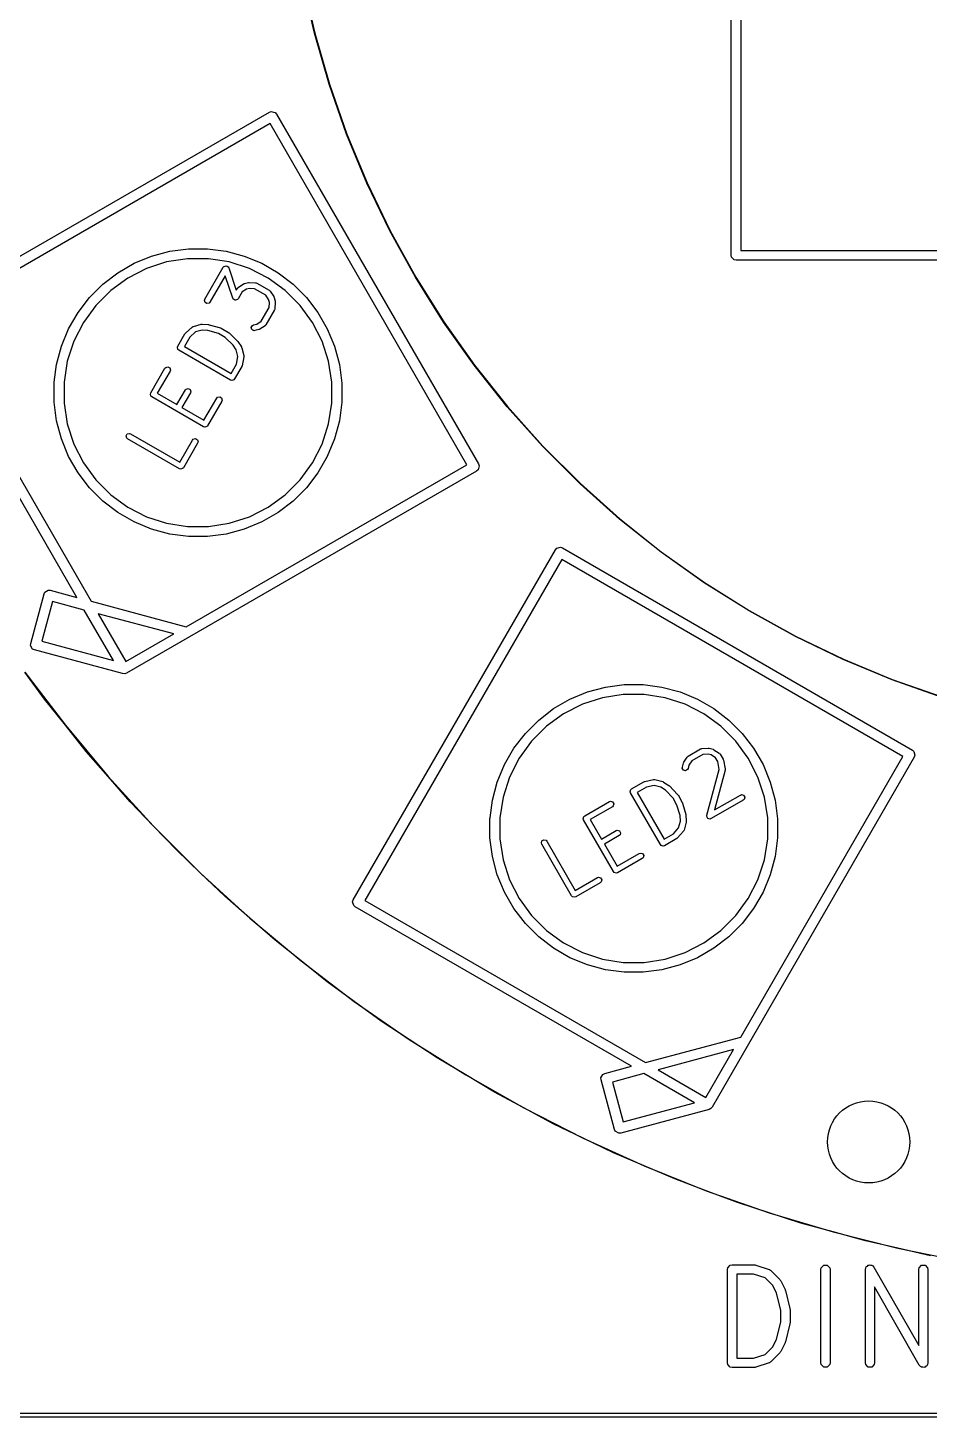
# Model space of a CAD drawing. Header units: inches. Extents: x 4.13 to 6.29, y -4.64 to -3.05.
# Drawn here: x 4.513 to 4.952, y -4.637 to -3.96 of the extents above; entities that cross this region are included whole.
import ezdxf

# ---------------------------------------------------------------- set-up
doc = ezdxf.new("R2010")
doc.units = ezdxf.units.IN
doc.header["$MEASUREMENT"] = 0
doc.layers.add('F.Silkscreen', color=41, linetype='CONTINUOUS', true_color=0xf2eda1)

msp = doc.modelspace()

# ---------------------------------------------------------------- linework, layer by layer
at = {"layer": 'F.Silkscreen', "linetype": 'CONTINUOUS'}
for p, q in [((4.85591, -4.07087), (4.85591, -3.6063)), ((4.86063, -3.60866), (4.86063, -4.0685)), ((4.65283, -3.96266), (4.64709, -3.93749)), ((4.64726, -3.93746), (4.65301, -3.96261)), ((4.65998, -3.98746), (4.65283, -3.96266)), ((4.65301, -3.96261), (4.66015, -3.98741)), ((4.6685, -4.01183), (4.65998, -3.98746)), ((4.66015, -3.98741), (4.66867, -4.01176)), ((4.46043, -4.09953), (4.63091, -4.0011)), ((4.63091, -4.0011), (4.63183, -4.00079)), ((4.63183, -4.00079), (4.63183, -4.00079)), ((4.63183, -4.00079), (4.63183, -4.00079)), ((4.63183, -4.00079), (4.63301, -4.0011)), ((4.63301, -4.0011), (4.63368, -4.00128)), ((4.63368, -4.00128), (4.63433, -4.00202)), ((4.63433, -4.00202), (4.73275, -4.17249)), ((4.63125, -4.00668), (4.4651, -4.10261)), ((4.72717, -4.17283), (4.63125, -4.00668)), ((4.67838, -4.03567), (4.6685, -4.01183)), ((4.66867, -4.01176), (4.67854, -4.0356)), ((4.68958, -4.05893), (4.67838, -4.03567)), ((4.67854, -4.0356), (4.68974, -4.05885)), ((4.70207, -4.08152), (4.68958, -4.05893)), ((4.68974, -4.05885), (4.70222, -4.08143)), ((4.56507, -4.07472), (4.57356, -4.07121)), ((4.58086, -4.07409), (4.57109, -4.07726)), ((4.57356, -4.07121), (4.58243, -4.06883)), ((4.591, -4.07248), (4.58086, -4.07409)), ((4.58243, -4.06883), (4.59154, -4.06763)), ((4.60127, -4.07248), (4.591, -4.07248)), ((4.59154, -4.06763), (4.60073, -4.06763)), ((4.60073, -4.06763), (4.60984, -4.06883)), ((4.61141, -4.07409), (4.60127, -4.07248)), ((4.60984, -4.06883), (4.61871, -4.07121)), ((4.62118, -4.07726), (4.61141, -4.07409)), ((4.61871, -4.07121), (4.6272, -4.07472)), ((4.85609, -4.07177), (4.85591, -4.07087)), ((4.85736, -4.07305), (4.85609, -4.07177)), ((4.85827, -4.07323), (4.85736, -4.07305)), ((5.01969, -4.07323), (4.85827, -4.07323)), ((4.86063, -4.0685), (5.01969, -4.0685)), ((4.54983, -4.08491), (4.55711, -4.07932)), ((4.55711, -4.07932), (4.56507, -4.07472)), ((4.57109, -4.07726), (4.56194, -4.08192)), ((4.59948, -4.09224), (4.60849, -4.07663)), ((4.6094, -4.08082), (4.60197, -4.09368)), ((4.60849, -4.07663), (4.60876, -4.07632)), ((4.60876, -4.07632), (4.60879, -4.07627)), ((4.60879, -4.07627), (4.60882, -4.07626)), ((4.60882, -4.07626), (4.60886, -4.07621)), ((4.60886, -4.07621), (4.60935, -4.07607)), ((4.60935, -4.07607), (4.60983, -4.07591)), ((4.61313, -4.09177), (4.6094, -4.08082)), ((4.60983, -4.07591), (4.60988, -4.07593)), ((4.60988, -4.07593), (4.60993, -4.07592)), ((4.60993, -4.07592), (4.61037, -4.07617)), ((4.61037, -4.07617), (4.61082, -4.0764)), ((4.61082, -4.0764), (4.61086, -4.07646)), ((4.61086, -4.07646), (4.61088, -4.07647)), ((4.61088, -4.07647), (4.6109, -4.07653)), ((4.6109, -4.07653), (4.6111, -4.07688)), ((4.6111, -4.07688), (4.61483, -4.08783)), ((4.63033, -4.08192), (4.62118, -4.07726)), ((4.6272, -4.07472), (4.63516, -4.07932)), ((4.63516, -4.07932), (4.64244, -4.08491)), ((4.54333, -4.09141), (4.54983, -4.08491)), ((4.56194, -4.08192), (4.55364, -4.08796)), ((4.61483, -4.08783), (4.61533, -4.08698)), ((4.61533, -4.08698), (4.61537, -4.08692)), ((4.61537, -4.08692), (4.61538, -4.08689)), ((4.61538, -4.08689), (4.61555, -4.08673)), ((4.61555, -4.08673), (4.6157, -4.08656)), ((4.6157, -4.08656), (4.61573, -4.08655)), ((4.61573, -4.08655), (4.61578, -4.0865)), ((4.61578, -4.0865), (4.61837, -4.08479)), ((4.61976, -4.08732), (4.61765, -4.08871)), ((4.61837, -4.08479), (4.61858, -4.0847)), ((4.61858, -4.0847), (4.61879, -4.0846)), ((4.61879, -4.0846), (4.62068, -4.08409)), ((4.6212, -4.08693), (4.61976, -4.08732)), ((4.62068, -4.08409), (4.62091, -4.08408)), ((4.62091, -4.08408), (4.62114, -4.08405)), ((4.62114, -4.08405), (4.62424, -4.08423)), ((4.62373, -4.08709), (4.6212, -4.08693)), ((4.62914, -4.09021), (4.62373, -4.08709)), ((4.62424, -4.08423), (4.62431, -4.08425)), ((4.62431, -4.08425), (4.62434, -4.08424)), ((4.62434, -4.08424), (4.62456, -4.08431)), ((4.62456, -4.08431), (4.62478, -4.08437)), ((4.62478, -4.08437), (4.6248, -4.0844)), ((4.6248, -4.0844), (4.62487, -4.08442)), ((4.62487, -4.08442), (4.63088, -4.08789)), ((4.63863, -4.08796), (4.63033, -4.08192)), ((4.64244, -4.08491), (4.64894, -4.09141)), ((4.7158, -4.10338), (4.70207, -4.08152)), ((4.70222, -4.08143), (4.71595, -4.10328)), ((4.53774, -4.0987), (4.54333, -4.09141)), ((4.55364, -4.08796), (4.54638, -4.09522)), ((4.5993, -4.09277), (4.59948, -4.09224)), ((4.59958, -4.09384), (4.5993, -4.09277)), ((4.60054, -4.09439), (4.59958, -4.09384)), ((4.6016, -4.0941), (4.60054, -4.09439)), ((4.60197, -4.09368), (4.6016, -4.0941)), ((4.61334, -4.09212), (4.61313, -4.09177)), ((4.61335, -4.09218), (4.61334, -4.09212)), ((4.61338, -4.09219), (4.61335, -4.09218)), ((4.61341, -4.09225), (4.61338, -4.09219)), ((4.61387, -4.09248), (4.61341, -4.09225)), ((4.61431, -4.09273), (4.61387, -4.09248)), ((4.61436, -4.09272), (4.61431, -4.09273)), ((4.6144, -4.09274), (4.61436, -4.09272)), ((4.61488, -4.09257), (4.6144, -4.09274)), ((4.61537, -4.09244), (4.61488, -4.09257)), ((4.61542, -4.09239), (4.61537, -4.09244)), ((4.61544, -4.09238), (4.61542, -4.09239)), ((4.61547, -4.09233), (4.61544, -4.09238)), ((4.61574, -4.09202), (4.61547, -4.09233)), ((4.61765, -4.08871), (4.61574, -4.09202)), ((4.63053, -4.09232), (4.62914, -4.09021)), ((4.63092, -4.09376), (4.63053, -4.09232)), ((4.63077, -4.09629), (4.63092, -4.09376)), ((4.63088, -4.08789), (4.63093, -4.08794)), ((4.63093, -4.08794), (4.63096, -4.08794)), ((4.63096, -4.08794), (4.63112, -4.08811)), ((4.63112, -4.08811), (4.6313, -4.08826)), ((4.6313, -4.08826), (4.63131, -4.08829)), ((4.63131, -4.08829), (4.63136, -4.08834)), ((4.63136, -4.08834), (4.63307, -4.09093)), ((4.63307, -4.09093), (4.63315, -4.09114)), ((4.63315, -4.09114), (4.63325, -4.09135)), ((4.63325, -4.09135), (4.63376, -4.09324)), ((4.63381, -4.0937), (4.63362, -4.0968)), ((4.63376, -4.09324), (4.63378, -4.09347)), ((4.63378, -4.09347), (4.63381, -4.0937)), ((4.64589, -4.09522), (4.63863, -4.08796)), ((4.64894, -4.09141), (4.65453, -4.0987)), ((4.53314, -4.10665), (4.53774, -4.0987)), ((4.54638, -4.09522), (4.54034, -4.10353)), ((4.62695, -4.1029), (4.63077, -4.09629)), ((4.63343, -4.09743), (4.62927, -4.10464)), ((4.63346, -4.09736), (4.63343, -4.09743)), ((4.63348, -4.09734), (4.63346, -4.09736)), ((4.63354, -4.09712), (4.63348, -4.09734)), ((4.63361, -4.0969), (4.63354, -4.09712)), ((4.63362, -4.0968), (4.6336, -4.09687)), ((4.6336, -4.09687), (4.63361, -4.0969)), ((4.65193, -4.10353), (4.64589, -4.09522)), ((4.65453, -4.0987), (4.65913, -4.10665)), ((4.53721, -4.2375), (4.45952, -4.10294)), ((4.4651, -4.10261), (4.54404, -4.23934)), ((4.52963, -4.11514), (4.53314, -4.10665)), ((4.54034, -4.10353), (4.53568, -4.11268)), ((4.59006, -4.10869), (4.59335, -4.10579)), ((4.59335, -4.10579), (4.59341, -4.10575)), ((4.59341, -4.10575), (4.59342, -4.10572)), ((4.59342, -4.10572), (4.59363, -4.10562)), ((4.59363, -4.10562), (4.59383, -4.1055)), ((4.59383, -4.1055), (4.59386, -4.1055)), ((4.59386, -4.1055), (4.59393, -4.10547)), ((4.59393, -4.10547), (4.59772, -4.10446)), ((4.59824, -4.1073), (4.595, -4.10817)), ((4.59772, -4.10446), (4.59795, -4.10444)), ((4.59795, -4.10444), (4.59818, -4.10441)), ((4.59818, -4.10441), (4.60127, -4.1046)), ((4.60094, -4.10746), (4.59824, -4.1073)), ((4.60611, -4.10894), (4.60094, -4.10746)), ((4.60127, -4.1046), (4.60142, -4.10464)), ((4.60142, -4.10464), (4.60158, -4.10465)), ((4.60158, -4.10465), (4.60708, -4.10622)), ((4.60708, -4.10622), (4.60723, -4.1063)), ((4.60723, -4.1063), (4.6074, -4.10636)), ((4.6074, -4.10636), (4.611, -4.10844)), ((4.62212, -4.10595), (4.62267, -4.10499)), ((4.6224, -4.10701), (4.62212, -4.10595)), ((4.62336, -4.10756), (4.6224, -4.10701)), ((4.62267, -4.10499), (4.62317, -4.10474)), ((4.62317, -4.10474), (4.62484, -4.1043)), ((4.62392, -4.10752), (4.62336, -4.10756)), ((4.62581, -4.10702), (4.62392, -4.10752)), ((4.62484, -4.1043), (4.62695, -4.1029)), ((4.62602, -4.10691), (4.62581, -4.10702)), ((4.62623, -4.10683), (4.62602, -4.10691)), ((4.62882, -4.10512), (4.62623, -4.10683)), ((4.62887, -4.10507), (4.62882, -4.10512)), ((4.6289, -4.10506), (4.62887, -4.10507)), ((4.62905, -4.10489), (4.6289, -4.10506)), ((4.62922, -4.10472), (4.62905, -4.10489)), ((4.62923, -4.10469), (4.62922, -4.10472)), ((4.62927, -4.10464), (4.62923, -4.10469)), ((4.65659, -4.11268), (4.65193, -4.10353)), ((4.65913, -4.10665), (4.66264, -4.11514)), ((4.73074, -4.12443), (4.7158, -4.10338)), ((4.71595, -4.10328), (4.73088, -4.12432)), ((4.53568, -4.11268), (4.53251, -4.12244)), ((4.58631, -4.11506), (4.58977, -4.10905)), ((4.59215, -4.11069), (4.58952, -4.11525)), ((4.58977, -4.10905), (4.58993, -4.10888)), ((4.58993, -4.10888), (4.59006, -4.10869)), ((4.595, -4.10817), (4.59215, -4.11069)), ((4.60941, -4.11084), (4.60611, -4.10894)), ((4.61328, -4.11459), (4.60941, -4.11084)), ((4.611, -4.10844), (4.61114, -4.10856)), ((4.61114, -4.10856), (4.61129, -4.10865)), ((4.61129, -4.10865), (4.6154, -4.11263)), ((4.61477, -4.11685), (4.61328, -4.11459)), ((4.6154, -4.11263), (4.61549, -4.11275)), ((4.61549, -4.11275), (4.6156, -4.11287)), ((4.6156, -4.11287), (4.6173, -4.11545)), ((4.65976, -4.12244), (4.65659, -4.11268)), ((4.52725, -4.12401), (4.52963, -4.11514)), ((4.58613, -4.11559), (4.58631, -4.11506)), ((4.58641, -4.11665), (4.58613, -4.11559)), ((4.58683, -4.11702), (4.58641, -4.11665)), ((4.61205, -4.13158), (4.58683, -4.11702)), ((4.58952, -4.11525), (4.61225, -4.12837)), ((4.61564, -4.12008), (4.61477, -4.11685)), ((4.61487, -4.12381), (4.61564, -4.12008)), ((4.6173, -4.11545), (4.61739, -4.11567)), ((4.61739, -4.11567), (4.61749, -4.11588)), ((4.61749, -4.11588), (4.61851, -4.11966)), ((4.61853, -4.12033), (4.61765, -4.12462)), ((4.61851, -4.11966), (4.61851, -4.11974)), ((4.61851, -4.11974), (4.61853, -4.11976)), ((4.61853, -4.11976), (4.61853, -4.11999)), ((4.61853, -4.11999), (4.61855, -4.12022)), ((4.61855, -4.12022), (4.61853, -4.12025)), ((4.61853, -4.12025), (4.61853, -4.12033)), ((4.66264, -4.11514), (4.66502, -4.12401)), ((4.52612, -4.13258), (4.52725, -4.12401)), ((4.53251, -4.12244), (4.5309, -4.13258)), ((4.57313, -4.13787), (4.58007, -4.12586)), ((4.58256, -4.1273), (4.57635, -4.13807)), ((4.58007, -4.12586), (4.58044, -4.12544)), ((4.58044, -4.12544), (4.5815, -4.12516)), ((4.5815, -4.12516), (4.58246, -4.12571)), ((4.58246, -4.12571), (4.58274, -4.12677)), ((4.58274, -4.12677), (4.58256, -4.1273)), ((4.61225, -4.12837), (4.61487, -4.12381)), ((4.61749, -4.12505), (4.61402, -4.13106)), ((4.61756, -4.12483), (4.61749, -4.12505)), ((4.61765, -4.12462), (4.61756, -4.12483)), ((4.66137, -4.13258), (4.65976, -4.12244)), ((4.66502, -4.12401), (4.66622, -4.13312)), ((4.74683, -4.14461), (4.73074, -4.12443)), ((4.73088, -4.12432), (4.74697, -4.1445)), ((4.52605, -4.13312), (4.52612, -4.13258)), ((4.52605, -4.14231), (4.52605, -4.13312)), ((4.5309, -4.13258), (4.5309, -4.14285)), ((4.61258, -4.13176), (4.61205, -4.13158)), ((4.61365, -4.13148), (4.61258, -4.13176)), ((4.61402, -4.13106), (4.61365, -4.13148)), ((4.66137, -4.14285), (4.66137, -4.13258)), ((4.66622, -4.13312), (4.66622, -4.14231)), ((4.57295, -4.13841), (4.57313, -4.13787)), ((4.57324, -4.13947), (4.57295, -4.13841)), ((4.57366, -4.13984), (4.57324, -4.13947)), ((4.59888, -4.1544), (4.57366, -4.13984)), ((4.57635, -4.13807), (4.58586, -4.14356)), ((4.58586, -4.14356), (4.59, -4.1364)), ((4.59249, -4.13784), (4.58836, -4.145)), ((4.59, -4.1364), (4.59037, -4.13598)), ((4.59037, -4.13598), (4.59143, -4.13569)), ((4.59143, -4.13569), (4.59238, -4.13624)), ((4.59238, -4.13624), (4.59267, -4.13731)), ((4.59267, -4.13731), (4.59249, -4.13784)), ((4.59907, -4.15119), (4.60529, -4.14042)), ((4.60778, -4.14186), (4.60085, -4.15387)), ((4.60529, -4.14042), (4.60566, -4.14)), ((4.60566, -4.14), (4.60672, -4.13972)), ((4.60672, -4.13972), (4.60767, -4.14027)), ((4.60767, -4.14027), (4.60796, -4.14133)), ((4.60796, -4.14133), (4.60778, -4.14186)), ((4.52725, -4.15142), (4.52605, -4.14231)), ((4.5309, -4.14285), (4.53251, -4.15299)), ((4.58836, -4.145), (4.59907, -4.15119)), ((4.65976, -4.15299), (4.66137, -4.14285)), ((4.66622, -4.14231), (4.66502, -4.15142)), ((4.76403, -4.16386), (4.74683, -4.14461)), ((4.74697, -4.1445), (4.76416, -4.16374)), ((4.52963, -4.16029), (4.52725, -4.15142)), ((4.53251, -4.15299), (4.53568, -4.16276)), ((4.59941, -4.15458), (4.59888, -4.1544)), ((4.60048, -4.1543), (4.59941, -4.15458)), ((4.60085, -4.15387), (4.60048, -4.1543)), ((4.65659, -4.16276), (4.65976, -4.15299)), ((4.66502, -4.15142), (4.66264, -4.16029)), ((4.53314, -4.16878), (4.52963, -4.16029)), ((4.56117, -4.15882), (4.56172, -4.15787)), ((4.56145, -4.15989), (4.56117, -4.15882)), ((4.56187, -4.16026), (4.56145, -4.15989)), ((4.56172, -4.15787), (4.56278, -4.15758)), ((4.58709, -4.17482), (4.56187, -4.16026)), ((4.56278, -4.15758), (4.56331, -4.15776)), ((4.56331, -4.15776), (4.58729, -4.1716)), ((4.58729, -4.1716), (4.5935, -4.16084)), ((4.59599, -4.16228), (4.58906, -4.17429)), ((4.5935, -4.16084), (4.59387, -4.16042)), ((4.59387, -4.16042), (4.59493, -4.16013)), ((4.59493, -4.16013), (4.59589, -4.16068)), ((4.59589, -4.16068), (4.59617, -4.16175)), ((4.59617, -4.16175), (4.59599, -4.16228)), ((4.66264, -4.16029), (4.65913, -4.16878)), ((4.53774, -4.17674), (4.53314, -4.16878)), ((4.53568, -4.16276), (4.54034, -4.17191)), ((4.65193, -4.17191), (4.65659, -4.16276)), ((4.65913, -4.16878), (4.65453, -4.17674)), ((4.78228, -4.18211), (4.76403, -4.16386)), ((4.76416, -4.16374), (4.78241, -4.18198)), ((4.54034, -4.17191), (4.54638, -4.18021)), ((4.58762, -4.175), (4.58709, -4.17482)), ((4.58869, -4.17471), (4.58762, -4.175)), ((4.58906, -4.17429), (4.58869, -4.17471)), ((4.59044, -4.25177), (4.72717, -4.17283)), ((4.64589, -4.18021), (4.65193, -4.17191)), ((4.73257, -4.17526), (4.73184, -4.17591)), ((4.73307, -4.17342), (4.73257, -4.17526)), ((4.73275, -4.17249), (4.73307, -4.17342)), ((4.73307, -4.17342), (4.73307, -4.17342)), ((4.54333, -4.18403), (4.53774, -4.17674)), ((4.54638, -4.18021), (4.55364, -4.18747)), ((4.73184, -4.17591), (4.59204, -4.25662)), ((4.63863, -4.18747), (4.64589, -4.18021)), ((4.65453, -4.17674), (4.64894, -4.18403)), ((4.80153, -4.19931), (4.78228, -4.18211)), ((4.78241, -4.18198), (4.80165, -4.19917)), ((4.54983, -4.19052), (4.54333, -4.18403)), ((4.55364, -4.18747), (4.56194, -4.19351)), ((4.63033, -4.19351), (4.63863, -4.18747)), ((4.64894, -4.18403), (4.64244, -4.19052)), ((4.55711, -4.19611), (4.54983, -4.19052)), ((4.56507, -4.20071), (4.55711, -4.19611)), ((4.56194, -4.19351), (4.57109, -4.19817)), ((4.62118, -4.19817), (4.63033, -4.19351)), ((4.63516, -4.19611), (4.6272, -4.20071)), ((4.64244, -4.19052), (4.63516, -4.19611)), ((4.57356, -4.20422), (4.56507, -4.20071)), ((4.57109, -4.19817), (4.58086, -4.20134)), ((4.58086, -4.20134), (4.591, -4.20295)), ((4.60127, -4.20295), (4.61141, -4.20134)), ((4.61141, -4.20134), (4.62118, -4.19817)), ((4.6272, -4.20071), (4.61871, -4.20422)), ((4.82171, -4.21541), (4.80153, -4.19931)), ((4.80165, -4.19917), (4.82182, -4.21526)), ((4.58243, -4.2066), (4.57356, -4.20422)), ((4.59154, -4.2078), (4.58243, -4.2066)), ((4.591, -4.20295), (4.60127, -4.20295)), ((4.60073, -4.2078), (4.59154, -4.2078)), ((4.60984, -4.2066), (4.60073, -4.2078)), ((4.61871, -4.20422), (4.60984, -4.2066)), ((4.67181, -4.38478), (4.77023, -4.21431)), ((4.77023, -4.21431), (4.77088, -4.21357)), ((4.77088, -4.21357), (4.77273, -4.21308)), ((4.77273, -4.21308), (4.77365, -4.21339)), ((4.77365, -4.21339), (4.94413, -4.31182)), ((4.84276, -4.23034), (4.82171, -4.21541)), ((4.82182, -4.21526), (4.84286, -4.23019)), ((4.77331, -4.21897), (4.67739, -4.38512)), ((4.93946, -4.3149), (4.77331, -4.21897)), ((4.51467, -4.25999), (4.52115, -4.23579)), ((4.52115, -4.23579), (4.52159, -4.23492)), ((4.52159, -4.23492), (4.52324, -4.23396)), ((4.52324, -4.23396), (4.52422, -4.23402)), ((4.52422, -4.23402), (4.53721, -4.2375)), ((4.86462, -4.24408), (4.84276, -4.23034)), ((4.84286, -4.23019), (4.86471, -4.24392)), ((4.52534, -4.2395), (4.52015, -4.25887)), ((4.54075, -4.24363), (4.52534, -4.2395)), ((4.54404, -4.23934), (4.59044, -4.25177)), ((4.55493, -4.26819), (4.54075, -4.24363)), ((4.58432, -4.2553), (4.54758, -4.24546)), ((4.54758, -4.24546), (4.56102, -4.26875)), ((4.88721, -4.25656), (4.86462, -4.24408)), ((4.86471, -4.24392), (4.88729, -4.2564)), ((4.56102, -4.26875), (4.58432, -4.2553)), ((4.59204, -4.25662), (4.56136, -4.27433)), ((4.91047, -4.26776), (4.88721, -4.25656)), ((4.88729, -4.2564), (4.91054, -4.2676)), ((4.51461, -4.26097), (4.51467, -4.25999)), ((4.51556, -4.26262), (4.51461, -4.26097)), ((4.51644, -4.26305), (4.51556, -4.26262)), ((4.55946, -4.27458), (4.51644, -4.26305)), ((4.52015, -4.25887), (4.55493, -4.26819)), ((4.93431, -4.27764), (4.91047, -4.26776)), ((4.91054, -4.2676), (4.93438, -4.27747)), ((4.52145, -4.28702), (4.51189, -4.27386)), ((4.51189, -4.27386), (4.53159, -4.29974)), ((4.56044, -4.27465), (4.55946, -4.27458)), ((4.56136, -4.27433), (4.56044, -4.27465)), ((4.56044, -4.27465), (4.56044, -4.27465)), ((4.56044, -4.27465), (4.56044, -4.27465)), ((4.77736, -4.28701), (4.78585, -4.2835)), ((4.78585, -4.2835), (4.79472, -4.28112)), ((4.79472, -4.28112), (4.80383, -4.27992)), ((4.80383, -4.27992), (4.81302, -4.27992)), ((4.81302, -4.27992), (4.82213, -4.28112)), ((4.82213, -4.28112), (4.831, -4.2835)), ((4.831, -4.2835), (4.83949, -4.28701)), ((4.95868, -4.28617), (4.93431, -4.27764)), ((4.93438, -4.27747), (4.95873, -4.28599)), ((4.53159, -4.29974), (4.52145, -4.28702)), ((4.7694, -4.29161), (4.77736, -4.28701)), ((4.78338, -4.28955), (4.77423, -4.29421)), ((4.79315, -4.28638), (4.78338, -4.28955)), ((4.80329, -4.28477), (4.79315, -4.28638)), ((4.81356, -4.28477), (4.80329, -4.28477)), ((4.8237, -4.28638), (4.81356, -4.28477)), ((4.83347, -4.28955), (4.8237, -4.28638)), ((4.84262, -4.29421), (4.83347, -4.28955)), ((4.83949, -4.28701), (4.84745, -4.29161)), ((4.75562, -4.3037), (4.76212, -4.2972)), ((4.76212, -4.2972), (4.7694, -4.29161)), ((4.77423, -4.29421), (4.76593, -4.30025)), ((4.85092, -4.30025), (4.84262, -4.29421)), ((4.84745, -4.29161), (4.85473, -4.2972)), ((4.85473, -4.2972), (4.86123, -4.3037)), ((4.5316, -4.29975), (4.53159, -4.29974)), ((4.53159, -4.29974), (4.5316, -4.29975)), ((4.54174, -4.31247), (4.5316, -4.29975)), ((4.5316, -4.29975), (4.55245, -4.32472)), ((4.5316, -4.29975), (4.5316, -4.29975)), ((4.75003, -4.31099), (4.75562, -4.3037)), ((4.76593, -4.30025), (4.75867, -4.30751)), ((4.85818, -4.30751), (4.85092, -4.30025)), ((4.86123, -4.3037), (4.86682, -4.31099)), ((4.74543, -4.31894), (4.75003, -4.31099)), ((4.75867, -4.30751), (4.75263, -4.31582)), ((4.84108, -4.31125), (4.8413, -4.31119)), ((4.8413, -4.31119), (4.84152, -4.31111)), ((4.84152, -4.31111), (4.84155, -4.31112)), ((4.84155, -4.31112), (4.84162, -4.3111)), ((4.84162, -4.3111), (4.84472, -4.31092)), ((4.84472, -4.31092), (4.84494, -4.31095)), ((4.84494, -4.31095), (4.84518, -4.31097)), ((4.84518, -4.31097), (4.84707, -4.31147)), ((4.86422, -4.31582), (4.85818, -4.30751)), ((4.86682, -4.31099), (4.87142, -4.31894)), ((4.55245, -4.32472), (4.54174, -4.31247)), ((4.75263, -4.31582), (4.74797, -4.32497)), ((4.83271, -4.31802), (4.83279, -4.3178)), ((4.83279, -4.3178), (4.8345, -4.31522)), ((4.8345, -4.31522), (4.83455, -4.31516)), ((4.83455, -4.31516), (4.83456, -4.31513)), ((4.83456, -4.31513), (4.83473, -4.31498)), ((4.83473, -4.31498), (4.8349, -4.31482)), ((4.8349, -4.31482), (4.83493, -4.31481)), ((4.83493, -4.31481), (4.83498, -4.31476)), ((4.83498, -4.31476), (4.84099, -4.31129)), ((4.83672, -4.31709), (4.83533, -4.31919)), ((4.84213, -4.31396), (4.83672, -4.31709)), ((4.84099, -4.31129), (4.84106, -4.31127)), ((4.84106, -4.31127), (4.84108, -4.31125)), ((4.84466, -4.31381), (4.84213, -4.31396)), ((4.8461, -4.31419), (4.84466, -4.31381)), ((4.84821, -4.31559), (4.8461, -4.31419)), ((4.84707, -4.31147), (4.84728, -4.31157)), ((4.84728, -4.31157), (4.84749, -4.31166)), ((4.84749, -4.31166), (4.85008, -4.31337)), ((4.84931, -4.31749), (4.84821, -4.31559)), ((4.85007, -4.32123), (4.84931, -4.31749)), ((4.85008, -4.31337), (4.85013, -4.31342)), ((4.85013, -4.31342), (4.85016, -4.31343)), ((4.85016, -4.31343), (4.85031, -4.3136)), ((4.85031, -4.3136), (4.85048, -4.31377)), ((4.85048, -4.31377), (4.85048, -4.3138)), ((4.85048, -4.3138), (4.85053, -4.31385)), ((4.85053, -4.31385), (4.85192, -4.31625)), ((4.85192, -4.31625), (4.85199, -4.31647)), ((4.85199, -4.31647), (4.85208, -4.31669)), ((4.85208, -4.31669), (4.85296, -4.32098)), ((4.86052, -4.45163), (4.93946, -4.3149)), ((4.86888, -4.32497), (4.86422, -4.31582)), ((4.94504, -4.31523), (4.86433, -4.45502)), ((4.94413, -4.31182), (4.94486, -4.31246)), ((4.94486, -4.31246), (4.94536, -4.31431)), ((4.94536, -4.31431), (4.94504, -4.31523)), ((4.56315, -4.33698), (4.55245, -4.32472)), ((4.55245, -4.32472), (4.5744, -4.34873)), ((4.55245, -4.32472), (4.55245, -4.32472)), ((4.55245, -4.32472), (4.55245, -4.32472)), ((4.55245, -4.32472), (4.55245, -4.32472)), ((4.74192, -4.32743), (4.74543, -4.31894)), ((4.83206, -4.32068), (4.8321, -4.32012)), ((4.83261, -4.32163), (4.83206, -4.32068)), ((4.8321, -4.32012), (4.8326, -4.31822)), ((4.8326, -4.31822), (4.83271, -4.31802)), ((4.83368, -4.32192), (4.83261, -4.32163)), ((4.83463, -4.32137), (4.83368, -4.32192)), ((4.83488, -4.32086), (4.83463, -4.32137)), ((4.83533, -4.31919), (4.83488, -4.32086)), ((4.84407, -4.34363), (4.85007, -4.32123)), ((4.85294, -4.32164), (4.84775, -4.34102)), ((4.85295, -4.32157), (4.85294, -4.32164)), ((4.85296, -4.32154), (4.85295, -4.32157)), ((4.85296, -4.32098), (4.85296, -4.32105)), ((4.85296, -4.32105), (4.85298, -4.32108)), ((4.85298, -4.32108), (4.85296, -4.32131)), ((4.85296, -4.32131), (4.85296, -4.32154)), ((4.87142, -4.31894), (4.87493, -4.32743)), ((4.73954, -4.3363), (4.74192, -4.32743)), ((4.74797, -4.32497), (4.7448, -4.33473)), ((4.80665, -4.33214), (4.80694, -4.33108)), ((4.80694, -4.33108), (4.80736, -4.33071)), ((4.80736, -4.33071), (4.81337, -4.32724)), ((4.8146, -4.32985), (4.81005, -4.33248)), ((4.81337, -4.32724), (4.81359, -4.32717)), ((4.81359, -4.32717), (4.8138, -4.32708)), ((4.8138, -4.32708), (4.81809, -4.3262)), ((4.81834, -4.32909), (4.8146, -4.32985)), ((4.81809, -4.3262), (4.81817, -4.3262)), ((4.81817, -4.3262), (4.8182, -4.32618)), ((4.8182, -4.32618), (4.81843, -4.3262)), ((4.82157, -4.32995), (4.81834, -4.32909)), ((4.81843, -4.3262), (4.81866, -4.3262)), ((4.81866, -4.3262), (4.81868, -4.32621)), ((4.81868, -4.32621), (4.81876, -4.32622)), ((4.81876, -4.32622), (4.82254, -4.32723)), ((4.82383, -4.33145), (4.82157, -4.32995)), ((4.82254, -4.32723), (4.82275, -4.32734)), ((4.82275, -4.32734), (4.82296, -4.32742)), ((4.82296, -4.32742), (4.82555, -4.32913)), ((4.82757, -4.33532), (4.82383, -4.33145)), ((4.82555, -4.32913), (4.82566, -4.32924)), ((4.82566, -4.32924), (4.82579, -4.32933)), ((4.82579, -4.32933), (4.82977, -4.33344)), ((4.87205, -4.33473), (4.86888, -4.32497)), ((4.87493, -4.32743), (4.87731, -4.3363)), ((4.5744, -4.34873), (4.56315, -4.33698)), ((4.73841, -4.34487), (4.73954, -4.3363)), ((4.7448, -4.33473), (4.74319, -4.34487)), ((4.78455, -4.34388), (4.79655, -4.33695)), ((4.79655, -4.33695), (4.79709, -4.33677)), ((4.79709, -4.33677), (4.79815, -4.33705)), ((4.79815, -4.33705), (4.7987, -4.33801)), ((4.7987, -4.33801), (4.79842, -4.33907)), ((4.80684, -4.33268), (4.80665, -4.33214)), ((4.8214, -4.35789), (4.80684, -4.33268)), ((4.81005, -4.33248), (4.82317, -4.35521)), ((4.82948, -4.33861), (4.82757, -4.33532)), ((4.82977, -4.33344), (4.82986, -4.33359)), ((4.82986, -4.33359), (4.82998, -4.33372)), ((4.82998, -4.33372), (4.83206, -4.33733)), ((4.83206, -4.33733), (4.83212, -4.33749)), ((4.83212, -4.33749), (4.8322, -4.33765)), ((4.8322, -4.33765), (4.83377, -4.34315)), ((4.86179, -4.33623), (4.84618, -4.34525)), ((4.84775, -4.34102), (4.86035, -4.33374)), ((4.86035, -4.33374), (4.86088, -4.33356)), ((4.86088, -4.33356), (4.86195, -4.33384)), ((4.86221, -4.33586), (4.86179, -4.33623)), ((4.86195, -4.33384), (4.8625, -4.3348)), ((4.8625, -4.3348), (4.86221, -4.33586)), ((4.87366, -4.34487), (4.87205, -4.33473)), ((4.87731, -4.3363), (4.87851, -4.34541)), ((4.73834, -4.34541), (4.73841, -4.34487)), ((4.74319, -4.34487), (4.74319, -4.35514)), ((4.78384, -4.34532), (4.78412, -4.34425)), ((4.78412, -4.34425), (4.78455, -4.34388)), ((4.79799, -4.33944), (4.78723, -4.34566)), ((4.79842, -4.33907), (4.79799, -4.33944)), ((4.83096, -4.34379), (4.82948, -4.33861)), ((4.83112, -4.34649), (4.83096, -4.34379)), ((4.83377, -4.34315), (4.83378, -4.3433)), ((4.83378, -4.3433), (4.83382, -4.34346)), ((4.83382, -4.34346), (4.83401, -4.34655)), ((4.84403, -4.34419), (4.84407, -4.34363)), ((4.84458, -4.34514), (4.84403, -4.34419)), ((4.87366, -4.35514), (4.87366, -4.34487)), ((4.5744, -4.34874), (4.5744, -4.34873)), ((4.5744, -4.34873), (4.5744, -4.34874)), ((4.58564, -4.3605), (4.5744, -4.34874)), ((4.5744, -4.34874), (4.5974, -4.37174)), ((4.5744, -4.34874), (4.5744, -4.34874)), ((4.73834, -4.3546), (4.73834, -4.34541)), ((4.78402, -4.34585), (4.78384, -4.34532)), ((4.79858, -4.37107), (4.78402, -4.34585)), ((4.78723, -4.34566), (4.79273, -4.35517)), ((4.79273, -4.35517), (4.79989, -4.35104)), ((4.79989, -4.35104), (4.80042, -4.35086)), ((4.80042, -4.35086), (4.80148, -4.35114)), ((4.80148, -4.35114), (4.80203, -4.3521)), ((4.82772, -4.35258), (4.83025, -4.34973)), ((4.83263, -4.35138), (4.82972, -4.35466)), ((4.83025, -4.34973), (4.83112, -4.34649)), ((4.83267, -4.35132), (4.83263, -4.35138)), ((4.8327, -4.3513), (4.83267, -4.35132)), ((4.8328, -4.3511), (4.8327, -4.3513)), ((4.83292, -4.3509), (4.8328, -4.3511)), ((4.83295, -4.3508), (4.83292, -4.35086)), ((4.83292, -4.35086), (4.83292, -4.3509)), ((4.83396, -4.34701), (4.83295, -4.3508)), ((4.83398, -4.34678), (4.83396, -4.34701)), ((4.83401, -4.34655), (4.83398, -4.34678)), ((4.84565, -4.34543), (4.84458, -4.34514)), ((4.84618, -4.34525), (4.84565, -4.34543)), ((4.87851, -4.34541), (4.87851, -4.3546)), ((4.73954, -4.36371), (4.73834, -4.3546)), ((4.74319, -4.35514), (4.7448, -4.36528)), ((4.76342, -4.3571), (4.76371, -4.35604)), ((4.7636, -4.35764), (4.76342, -4.3571)), ((4.77816, -4.38285), (4.7636, -4.35764)), ((4.76371, -4.35604), (4.76466, -4.35549)), ((4.76466, -4.35549), (4.76573, -4.35577)), ((4.76573, -4.35577), (4.7661, -4.3562)), ((4.7661, -4.3562), (4.77994, -4.38017)), ((4.80133, -4.35353), (4.79417, -4.35766)), ((4.79417, -4.35766), (4.80035, -4.36838)), ((4.80175, -4.35316), (4.80133, -4.35353)), ((4.80203, -4.3521), (4.80175, -4.35316)), ((4.82177, -4.35832), (4.8214, -4.35789)), ((4.82283, -4.3586), (4.82177, -4.35832)), ((4.82336, -4.35842), (4.82283, -4.3586)), ((4.82317, -4.35521), (4.82772, -4.35258)), ((4.82937, -4.35495), (4.82336, -4.35842)), ((4.82954, -4.3548), (4.82937, -4.35495)), ((4.82972, -4.35466), (4.82954, -4.3548)), ((4.87205, -4.36528), (4.87366, -4.35514)), ((4.87851, -4.3546), (4.87731, -4.36371)), ((4.5974, -4.37174), (4.58564, -4.3605)), ((4.74192, -4.37258), (4.73954, -4.36371)), ((4.7448, -4.36528), (4.74797, -4.37505)), ((4.80035, -4.36838), (4.81111, -4.36217)), ((4.81255, -4.36466), (4.80055, -4.37159)), ((4.81111, -4.36217), (4.81165, -4.36199)), ((4.81165, -4.36199), (4.81271, -4.36227)), ((4.81298, -4.36429), (4.81255, -4.36466)), ((4.81271, -4.36227), (4.81326, -4.36323)), ((4.81326, -4.36323), (4.81298, -4.36429)), ((4.86888, -4.37505), (4.87205, -4.36528)), ((4.87731, -4.36371), (4.87493, -4.37258)), ((4.59741, -4.37175), (4.5974, -4.37174)), ((4.5974, -4.37174), (4.5974, -4.37174)), ((4.5974, -4.37174), (4.59741, -4.37175)), ((4.60917, -4.38299), (4.59741, -4.37175)), ((4.59741, -4.37175), (4.62142, -4.39369)), ((4.79895, -4.37149), (4.79858, -4.37107)), ((4.80001, -4.37177), (4.79895, -4.37149)), ((4.80055, -4.37159), (4.80001, -4.37177)), ((4.74543, -4.38107), (4.74192, -4.37258)), ((4.74797, -4.37505), (4.75263, -4.3842)), ((4.77994, -4.38017), (4.7907, -4.37395)), ((4.79214, -4.37645), (4.78013, -4.38338)), ((4.7907, -4.37395), (4.79123, -4.37377)), ((4.79123, -4.37377), (4.7923, -4.37406)), ((4.79256, -4.37608), (4.79214, -4.37645)), ((4.7923, -4.37406), (4.79285, -4.37501)), ((4.79285, -4.37501), (4.79256, -4.37608)), ((4.86422, -4.3842), (4.86888, -4.37505)), ((4.87493, -4.37258), (4.87142, -4.38107)), ((4.62142, -4.39369), (4.60917, -4.38299)), ((4.6715, -4.38571), (4.67181, -4.38478)), ((4.67739, -4.38512), (4.81412, -4.46406)), ((4.75003, -4.38903), (4.74543, -4.38107)), ((4.75263, -4.3842), (4.75867, -4.3925)), ((4.77853, -4.38328), (4.77816, -4.38285)), ((4.7796, -4.38356), (4.77853, -4.38328)), ((4.78013, -4.38338), (4.7796, -4.38356)), ((4.85818, -4.3925), (4.86422, -4.3842)), ((4.87142, -4.38107), (4.86682, -4.38903)), ((4.67199, -4.38755), (4.6715, -4.38571)), ((4.67272, -4.3882), (4.67199, -4.38755)), ((4.80729, -4.46589), (4.67272, -4.3882)), ((4.75562, -4.39632), (4.75003, -4.38903)), ((4.86682, -4.38903), (4.86123, -4.39632)), ((4.62142, -4.3937), (4.62142, -4.39369)), ((4.62142, -4.39369), (4.62142, -4.39369)), ((4.62142, -4.39369), (4.62142, -4.3937)), ((4.63367, -4.4044), (4.62142, -4.3937)), ((4.62142, -4.3937), (4.64639, -4.41454)), ((4.76212, -4.40281), (4.75562, -4.39632)), ((4.75867, -4.3925), (4.76593, -4.39976)), ((4.85092, -4.39976), (4.85818, -4.3925)), ((4.86123, -4.39632), (4.85473, -4.40281)), ((4.64639, -4.41454), (4.63367, -4.4044)), ((4.7694, -4.4084), (4.76212, -4.40281)), ((4.76593, -4.39976), (4.77423, -4.4058)), ((4.77423, -4.4058), (4.78338, -4.41046)), ((4.83347, -4.41046), (4.84262, -4.4058)), ((4.84262, -4.4058), (4.85092, -4.39976)), ((4.85473, -4.40281), (4.84745, -4.4084)), ((4.77736, -4.413), (4.7694, -4.4084)), ((4.78338, -4.41046), (4.79315, -4.41363)), ((4.8237, -4.41363), (4.83347, -4.41046)), ((4.84745, -4.4084), (4.83949, -4.413)), ((4.6464, -4.41454), (4.64639, -4.41454)), ((4.64639, -4.41454), (4.6464, -4.41455)), ((4.6464, -4.41455), (4.6464, -4.41454)), ((4.65912, -4.42469), (4.6464, -4.41455)), ((4.6464, -4.41455), (4.67228, -4.43425)), ((4.78585, -4.41651), (4.77736, -4.413)), ((4.79472, -4.41889), (4.78585, -4.41651)), ((4.79315, -4.41363), (4.80329, -4.41524)), ((4.80383, -4.42009), (4.79472, -4.41889)), ((4.80329, -4.41524), (4.81356, -4.41524)), ((4.82213, -4.41889), (4.81302, -4.42009)), ((4.81356, -4.41524), (4.8237, -4.41363)), ((4.831, -4.41651), (4.82213, -4.41889)), ((4.83949, -4.413), (4.831, -4.41651)), ((4.67228, -4.43425), (4.65912, -4.42469)), ((4.81302, -4.42009), (4.80383, -4.42009)), ((4.67228, -4.43426), (4.67228, -4.43425)), ((4.67228, -4.43425), (4.67228, -4.43425)), ((4.67228, -4.43425), (4.67228, -4.43426)), ((4.68544, -4.44382), (4.67228, -4.43426)), ((4.67228, -4.43426), (4.69902, -4.45278)), ((4.69902, -4.45278), (4.68544, -4.44382)), ((4.69903, -4.45278), (4.69902, -4.45278)), ((4.69902, -4.45278), (4.69902, -4.45278)), ((4.69902, -4.45278), (4.69903, -4.45278)), ((4.7126, -4.46175), (4.69903, -4.45278)), ((4.69903, -4.45278), (4.72657, -4.47009)), ((4.81412, -4.46406), (4.86052, -4.45163)), ((4.85698, -4.45775), (4.82024, -4.46759)), ((4.84354, -4.48104), (4.85698, -4.45775)), ((4.86433, -4.45502), (4.84662, -4.48571)), ((4.72657, -4.47009), (4.7126, -4.46175)), ((4.7943, -4.46937), (4.80729, -4.46589)), ((4.72658, -4.47009), (4.72657, -4.47009)), ((4.72657, -4.47009), (4.72657, -4.47009)), ((4.72657, -4.47009), (4.72658, -4.47009)), ((4.74054, -4.47844), (4.72658, -4.47009)), ((4.72658, -4.47009), (4.75487, -4.48615)), ((4.79246, -4.47146), (4.79342, -4.4698)), ((4.79253, -4.47243), (4.79246, -4.47146)), ((4.79901, -4.49663), (4.79253, -4.47243)), ((4.79342, -4.4698), (4.7943, -4.46937)), ((4.81341, -4.46942), (4.798, -4.47355)), ((4.798, -4.47355), (4.80319, -4.49292)), ((4.83797, -4.48361), (4.81341, -4.46942)), ((4.82024, -4.46759), (4.84354, -4.48104)), ((4.75487, -4.48615), (4.74054, -4.47844)), ((4.7692, -4.49386), (4.75487, -4.48615)), ((4.75487, -4.48615), (4.78386, -4.50092)), ((4.75487, -4.48615), (4.75487, -4.48615)), ((4.75487, -4.48615), (4.75487, -4.48615)), ((4.75487, -4.48615), (4.75487, -4.48615)), ((4.8451, -4.48687), (4.80207, -4.4984)), ((4.80319, -4.49292), (4.83797, -4.48361)), ((4.84597, -4.48644), (4.8451, -4.48687)), ((4.84662, -4.48571), (4.84597, -4.48644)), ((4.84597, -4.48644), (4.84597, -4.48644)), ((4.78386, -4.50092), (4.7692, -4.49386)), ((4.79944, -4.49751), (4.79901, -4.49663)), ((4.8011, -4.49846), (4.79944, -4.49751)), ((4.80207, -4.4984), (4.8011, -4.49846)), ((4.8011, -4.49846), (4.8011, -4.49846)), ((4.79852, -4.50798), (4.78386, -4.50092)), ((4.78386, -4.50092), (4.81348, -4.51437)), ((4.78386, -4.50092), (4.78386, -4.50092)), ((4.78386, -4.50092), (4.78386, -4.50092)), ((4.78386, -4.50092), (4.78386, -4.50092)), ((4.81348, -4.51437), (4.79852, -4.50798)), ((4.81349, -4.51438), (4.81348, -4.51437)), ((4.81348, -4.51437), (4.81348, -4.51437)), ((4.81348, -4.51437), (4.81349, -4.51438)), ((4.82844, -4.52077), (4.81349, -4.51438)), ((4.81349, -4.51438), (4.84367, -4.52648)), ((4.84367, -4.52648), (4.82844, -4.52077)), ((4.84368, -4.52649), (4.84367, -4.52648)), ((4.84367, -4.52648), (4.84368, -4.52649)), ((4.85891, -4.5322), (4.84368, -4.52649)), ((4.84368, -4.52649), (4.87438, -4.53723)), ((4.84368, -4.52649), (4.84368, -4.52649)), ((4.87438, -4.53723), (4.85891, -4.5322)), ((4.87439, -4.53723), (4.87438, -4.53723)), ((4.87438, -4.53723), (4.87439, -4.53723)), ((4.88986, -4.54226), (4.87439, -4.53723)), ((4.87439, -4.53723), (4.90554, -4.54659)), ((4.87439, -4.53723), (4.87439, -4.53723)), ((4.90554, -4.54659), (4.88986, -4.54226)), ((4.90555, -4.54659), (4.90554, -4.54659)), ((4.90554, -4.54659), (4.90555, -4.54659)), ((4.92123, -4.55092), (4.90555, -4.54659)), ((4.90555, -4.54659), (4.93709, -4.55454)), ((4.90555, -4.54659), (4.90555, -4.54659)), ((4.93709, -4.55454), (4.92123, -4.55092)), ((4.9371, -4.55454), (4.93709, -4.55454)), ((4.93709, -4.55454), (4.9371, -4.55454)), ((4.95296, -4.55816), (4.9371, -4.55454)), ((4.9371, -4.55454), (4.96897, -4.56106)), ((4.9371, -4.55454), (4.9371, -4.55454)), ((4.85406, -4.56484), (4.85423, -4.56398)), ((4.85406, -4.61034), (4.85406, -4.56484)), ((4.85423, -4.56398), (4.85545, -4.56276)), ((4.85545, -4.56276), (4.85631, -4.56259)), ((4.85631, -4.56259), (4.86715, -4.56259)), ((4.86678, -4.56709), (4.85856, -4.56709)), ((4.85856, -4.56709), (4.85856, -4.60809)), ((4.87243, -4.56897), (4.86678, -4.56709)), ((4.86715, -4.56259), (4.8675, -4.56266)), ((4.8675, -4.56266), (4.86786, -4.5627)), ((4.86786, -4.5627), (4.87436, -4.56487)), ((4.87436, -4.56487), (4.87446, -4.56493)), ((4.87446, -4.56493), (4.87451, -4.56493)), ((4.87451, -4.56493), (4.87481, -4.56513)), ((4.87481, -4.56513), (4.87512, -4.56531)), ((4.87512, -4.56531), (4.87514, -4.56535)), ((4.87514, -4.56535), (4.87524, -4.56542)), ((4.87524, -4.56542), (4.87957, -4.56975)), ((4.89956, -4.56484), (4.89973, -4.56398)), ((4.89956, -4.61034), (4.89956, -4.56484)), ((4.89973, -4.56398), (4.90095, -4.56276)), ((4.90095, -4.56276), (4.90267, -4.56276)), ((4.90267, -4.56276), (4.90389, -4.56398)), ((4.90389, -4.56398), (4.90406, -4.56484)), ((4.90406, -4.56484), (4.90406, -4.61034)), ((4.92123, -4.56484), (4.9214, -4.56398)), ((4.92123, -4.61034), (4.92123, -4.56484)), ((4.9214, -4.56398), (4.92162, -4.56376)), ((4.92162, -4.56376), (4.9217, -4.56346)), ((4.9217, -4.56346), (4.92221, -4.56317)), ((4.92221, -4.56317), (4.92262, -4.56276)), ((4.92262, -4.56276), (4.92293, -4.56276)), ((4.92293, -4.56276), (4.9232, -4.56261)), ((4.9232, -4.56261), (4.92376, -4.56276)), ((4.92376, -4.56276), (4.92434, -4.56276)), ((4.92434, -4.56276), (4.92456, -4.56298)), ((4.92456, -4.56298), (4.92486, -4.56306)), ((4.92486, -4.56306), (4.92543, -4.56372)), ((4.92543, -4.56372), (4.94723, -4.60187)), ((4.94723, -4.56484), (4.9474, -4.56398)), ((4.94723, -4.60187), (4.94723, -4.56484)), ((4.9474, -4.56398), (4.94862, -4.56276)), ((4.94862, -4.56276), (4.95034, -4.56276)), ((4.95034, -4.56276), (4.95156, -4.56398)), ((4.95156, -4.56398), (4.95173, -4.56484)), ((4.95173, -4.56484), (4.95173, -4.61034)), ((4.87613, -4.57267), (4.87243, -4.56897)), ((4.87802, -4.57646), (4.87613, -4.57267)), ((4.87957, -4.56975), (4.87977, -4.57005)), ((4.87977, -4.57005), (4.87999, -4.57033)), ((4.87999, -4.57033), (4.88216, -4.57467)), ((4.88216, -4.57467), (4.88222, -4.5749)), ((4.88222, -4.5749), (4.88233, -4.57513)), ((4.88233, -4.57513), (4.8845, -4.58379)), ((4.94753, -4.61146), (4.92573, -4.57331)), ((4.92573, -4.57331), (4.92573, -4.61034)), ((4.88006, -4.58462), (4.87802, -4.57646)), ((4.88006, -4.59056), (4.88006, -4.58462)), ((4.8845, -4.58379), (4.88451, -4.58407)), ((4.88451, -4.58407), (4.88456, -4.58434)), ((4.88456, -4.58434), (4.88456, -4.59084)), ((4.87802, -4.59872), (4.88006, -4.59056)), ((4.8845, -4.59139), (4.88233, -4.60005)), ((4.88451, -4.59111), (4.8845, -4.59139)), ((4.88456, -4.59084), (4.88451, -4.59111)), ((4.87613, -4.60251), (4.87802, -4.59872)), ((4.88216, -4.60051), (4.87999, -4.60485)), ((4.88222, -4.60027), (4.88216, -4.60051)), ((4.88233, -4.60005), (4.88222, -4.60027)), ((4.85856, -4.60809), (4.86678, -4.60809)), ((4.86678, -4.60809), (4.87243, -4.60621)), ((4.87243, -4.60621), (4.87613, -4.60251)), ((4.87957, -4.60543), (4.87524, -4.60976)), ((4.87977, -4.60513), (4.87957, -4.60543)), ((4.87999, -4.60485), (4.87977, -4.60513)), ((4.85423, -4.6112), (4.85406, -4.61034)), ((4.85545, -4.61242), (4.85423, -4.6112)), ((4.85631, -4.61259), (4.85545, -4.61242)), ((4.86715, -4.61259), (4.85631, -4.61259)), ((4.8675, -4.61252), (4.86715, -4.61259)), ((4.86786, -4.61247), (4.8675, -4.61252)), ((4.87436, -4.61031), (4.86786, -4.61247)), ((4.87446, -4.61025), (4.87436, -4.61031)), ((4.87451, -4.61025), (4.87446, -4.61025)), ((4.87481, -4.61005), (4.87451, -4.61025)), ((4.87512, -4.60987), (4.87481, -4.61005)), ((4.87514, -4.60983), (4.87512, -4.60987)), ((4.87524, -4.60976), (4.87514, -4.60983)), ((4.89973, -4.6112), (4.89956, -4.61034)), ((4.90095, -4.61242), (4.89973, -4.6112)), ((4.90267, -4.61242), (4.90095, -4.61242)), ((4.90389, -4.6112), (4.90267, -4.61242)), ((4.90406, -4.61034), (4.90389, -4.6112)), ((4.9214, -4.6112), (4.92123, -4.61034)), ((4.92262, -4.61242), (4.9214, -4.6112)), ((4.92434, -4.61242), (4.92262, -4.61242)), ((4.92556, -4.6112), (4.92434, -4.61242)), ((4.92573, -4.61034), (4.92556, -4.6112)), ((4.9481, -4.61212), (4.94753, -4.61146)), ((4.9484, -4.6122), (4.9481, -4.61212)), ((4.94862, -4.61242), (4.9484, -4.6122)), ((4.9492, -4.61242), (4.94862, -4.61242)), ((4.94976, -4.61257), (4.9492, -4.61242)), ((4.95003, -4.61242), (4.94976, -4.61257)), ((4.95034, -4.61242), (4.95003, -4.61242)), ((4.95075, -4.61201), (4.95034, -4.61242)), ((4.95126, -4.61172), (4.95075, -4.61201)), ((4.95134, -4.61142), (4.95126, -4.61172)), ((4.95156, -4.6112), (4.95134, -4.61142)), ((4.95173, -4.61034), (4.95156, -4.6112)), ((4.13484, -4.63484), (6.28839, -4.63484)), ((6.28937, -4.63681), (4.13386, -4.63681))]:
    msp.add_line(p, q, dxfattribs=at)
at = {"layer": 'F.Silkscreen'}
msp.add_circle((4.92286, -4.50272), 0.02, dxfattribs=at)
msp.add_circle((4.92286, -4.50272), 0.02, dxfattribs=at)
msp.add_circle((4.92286, -4.50272), 0.02, dxfattribs=at)

doc.saveas('drawing.dxf')
